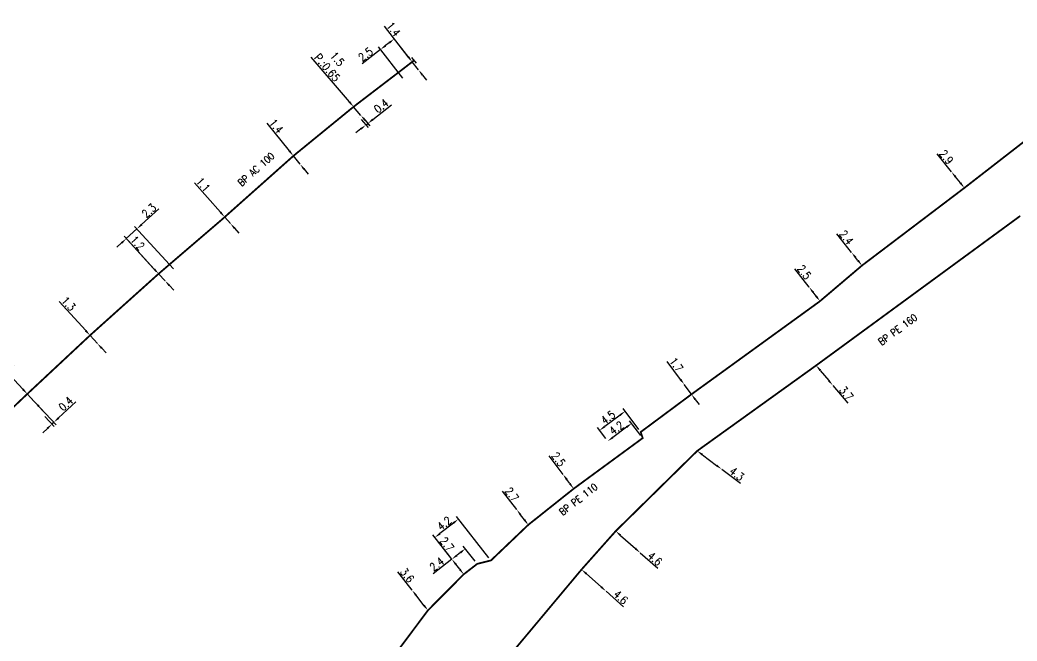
# Model space of a CAD drawing. Header units: millimetres. Extents: x 184998 to 186003, y 126995 to 128002.
# Drawn here: x 185607.6 to 185747.8, y 127792.5 to 127879.9 of the extents above; entities that cross this region are included whole.
import ezdxf
from ezdxf.enums import TextEntityAlignment as Align

# ---------------------------------------------------------------- set-up
doc = ezdxf.new("R2010")
doc.units = ezdxf.units.MM
doc.header["$PDMODE"] = 34
doc.linetypes.add('L_25_AP', pattern=[2000, 1000, 1000])
doc.linetypes.add('L_25_PE', pattern=[2000, 1000, 1000])
doc.layers.get('0').update_dxf_attribs({"linetype": 'CONTINUOUS'})
doc.layers.get('DEFPOINTS').update_dxf_attribs({"linetype": 'CONTINUOUS'})
doc.layers.add('L_150', color=1, linetype='CONTINUOUS')
doc.layers.add('L_340', color=7, linetype='CONTINUOUS')
doc.styles.get("Standard").update_dxf_attribs({"font": 'romans.shx', "width": 0.85})
doc.dimstyles.get("Standard").update_dxf_attribs({"dimtxt": 1.5, "dimasz": 1.2, "dimexe": 0.625, "dimexo": 0.625, "dimgap": 0.25, "dimtad": 1, "dimdec": 1, "dimzin": 0, "dimdsep": 46, "dimtxsty": 'Standard', "dimcen": -0.5, "dimadec": 0, "dimazin": 0, "dimtfac": 1, "dimtdec": 1, "dimtmove": 0, "dimatfit": 3, "dimfxl": 0, "dimtolj": 1, "dimtzin": 0, "dimarcsym": 0})

# ---------------------------------------------------------------- blocks, each defined once
blk = doc.blocks.new('*D411')
at = {"layer": 'DEFPOINTS', "color": 0, "linetype": 'Continuous', "transparency": 16777216}
for p in [(185738.55, 127858.54), (185738.55, 127858.54), (185740.37, 127856.28)]:
    blk.add_point(p, dxfattribs=at)
at = {"layer": 'L_150', "color": 0, "linetype": 'Continuous', "lineweight": -2, "transparency": 16777216}
for p, q in [((185738.55, 127858.54), (185736.53, 127861.06)), ((185739.8, 127856.98), (185739.12, 127857.84))]:
    blk.add_line(p, q, dxfattribs=at)
at = {"layer": 'L_150', "color": 0, "linetype": 'Continuous', "transparency": 16777216}
for points in [[(185739.23, 127857.93), (185739, 127857.74), (185738.55, 127858.54)], [(185739.92, 127857.07), (185739.69, 127856.88), (185740.37, 127856.28)]]:
    blk.add_solid(points, dxfattribs=at)
at = {"layer": 'L_150', "color": 0, "linetype": 'Continuous', "transparency": 16777216, "insert": (185737.84, 127860.62), "char_height": 1.125, "attachment_point": 5, "rotation": 308.7523}
blk.add_mtext('\\A1;2.9', dxfattribs=at)
blk = doc.blocks.new('*D413')
at = {"layer": 'DEFPOINTS', "color": 0, "linetype": 'Continuous', "transparency": 16777216}
for p in [(185724.51, 127847.2), (185724.51, 127847.2), (185725.97, 127845.36)]:
    blk.add_point(p, dxfattribs=at)
at = {"layer": 'L_150', "color": 0, "linetype": 'Continuous', "lineweight": -2, "transparency": 16777216}
for p, q in [((185724.51, 127847.2), (185722.44, 127849.8)), ((185725.41, 127846.07), (185725.07, 127846.5))]:
    blk.add_line(p, q, dxfattribs=at)
at = {"layer": 'L_150', "color": 0, "linetype": 'Continuous', "transparency": 16777216}
for points in [[(185725.18, 127846.59), (185724.95, 127846.4), (185724.51, 127847.2)], [(185725.53, 127846.16), (185725.29, 127845.97), (185725.97, 127845.36)]]:
    blk.add_solid(points, dxfattribs=at)
at = {"layer": 'L_150', "color": 0, "linetype": 'Continuous', "transparency": 16777216, "insert": (185723.78, 127849.32), "char_height": 1.125, "attachment_point": 5, "rotation": 308.4833}
blk.add_mtext('\\A1;2.4', dxfattribs=at)
blk = doc.blocks.new('*D414')
at = {"layer": 'DEFPOINTS', "color": 0, "linetype": 'Continuous', "transparency": 16777216}
for p in [(185718.54, 127842.33), (185718.54, 127842.33), (185720.07, 127840.35)]:
    blk.add_point(p, dxfattribs=at)
at = {"layer": 'L_150', "color": 0, "linetype": 'Continuous', "lineweight": -2, "transparency": 16777216}
for p, q in [((185718.54, 127842.33), (185716.53, 127844.92)), ((185719.52, 127841.07), (185719.09, 127841.62))]:
    blk.add_line(p, q, dxfattribs=at)
at = {"layer": 'L_150', "color": 0, "linetype": 'Continuous', "transparency": 16777216}
for points in [[(185719.21, 127841.71), (185718.97, 127841.53), (185718.54, 127842.33)], [(185719.64, 127841.16), (185719.4, 127840.97), (185720.07, 127840.35)]]:
    blk.add_solid(points, dxfattribs=at)
at = {"layer": 'L_150', "color": 0, "linetype": 'Continuous', "transparency": 16777216, "insert": (185717.85, 127844.44), "char_height": 1.125, "attachment_point": 5, "rotation": 307.8492}
blk.add_mtext('\\A1;2.5', dxfattribs=at)
blk = doc.blocks.new('*D415')
at = {"layer": 'DEFPOINTS', "color": 0, "linetype": 'Continuous', "transparency": 16777216}
for p in [(185719.53, 127831.31), (185721.86, 127828.51), (185721.86, 127828.51)]:
    blk.add_point(p, dxfattribs=at)
at = {"layer": 'L_150', "color": 0, "linetype": 'Continuous', "lineweight": -2, "transparency": 16777216}
for p, q in [((185720.1, 127830.62), (185721.29, 127829.2)), ((185721.5, 127828.21), (185721.5, 127828.21)), ((185721.86, 127828.51), (185723.96, 127825.99))]:
    blk.add_line(p, q, dxfattribs=at)
at = {"layer": 'L_150', "color": 0, "linetype": 'Continuous', "transparency": 16777216}
for points in [[(185720.22, 127830.72), (185719.99, 127830.52), (185719.53, 127831.31)], [(185721.4, 127829.29), (185721.17, 127829.1), (185721.86, 127828.51)]]:
    blk.add_solid(points, dxfattribs=at)
at = {"layer": 'L_150', "color": 0, "linetype": 'Continuous', "transparency": 16777216, "insert": (185723.78, 127827.38), "char_height": 1.125, "attachment_point": 5, "rotation": 309.792}
blk.add_mtext('\\A1;3.7', dxfattribs=at)
blk = doc.blocks.new('*D416')
at = {"layer": 'DEFPOINTS', "color": 0, "linetype": 'Continuous', "transparency": 16777216}
for p in [(185700.99, 127828.62), (185700.99, 127828.62), (185702, 127827.25)]:
    blk.add_point(p, dxfattribs=at)
at = {"layer": 'L_150', "color": 0, "linetype": 'Continuous', "lineweight": -2, "transparency": 16777216}
for p, q in [((185700.46, 127829.35), (185698.6, 127831.88)), ((185702, 127827.25), (185700.99, 127828.62)), ((185702.53, 127826.53), (185703.07, 127825.8))]:
    blk.add_line(p, q, dxfattribs=at)
at = {"layer": 'L_150', "color": 0, "linetype": 'Continuous', "transparency": 16777216}
for points in [[(185700.58, 127829.44), (185700.34, 127829.26), (185700.99, 127828.62)], [(185702.65, 127826.62), (185702.41, 127826.44), (185702, 127827.25)]]:
    blk.add_solid(points, dxfattribs=at)
at = {"layer": 'L_150', "color": 0, "linetype": 'Continuous', "transparency": 16777216, "insert": (185699.87, 127831.42), "char_height": 1.125, "attachment_point": 5, "rotation": 306.2988}
blk.add_mtext('\\A1;1.7', dxfattribs=at)
blk = doc.blocks.new('*D417')
at = {"layer": 'DEFPOINTS', "color": 0, "linetype": 'Continuous', "transparency": 16777216}
for p in [(185702.81, 127819.29), (185706.25, 127816.71), (185706.25, 127816.71)]:
    blk.add_point(p, dxfattribs=at)
at = {"layer": 'L_150', "color": 0, "linetype": 'Continuous', "lineweight": -2, "transparency": 16777216}
for p, q in [((185703.53, 127818.75), (185705.53, 127817.25)), ((185706.25, 127816.71), (185708.88, 127814.75))]:
    blk.add_line(p, q, dxfattribs=at)
at = {"layer": 'L_150', "color": 0, "linetype": 'Continuous', "transparency": 16777216}
for points in [[(185703.62, 127818.87), (185703.44, 127818.63), (185702.81, 127819.29)], [(185705.62, 127817.37), (185705.44, 127817.13), (185706.25, 127816.71)]]:
    blk.add_solid(points, dxfattribs=at)
at = {"layer": 'L_150', "color": 0, "linetype": 'Continuous', "transparency": 16777216, "insert": (185708.37, 127816.06), "char_height": 1.125, "attachment_point": 5, "rotation": 323.1507}
blk.add_mtext('\\A1;4.3', dxfattribs=at)
blk = doc.blocks.new('*D418')
at = {"layer": 'DEFPOINTS', "color": 0, "linetype": 'Continuous', "transparency": 16777216}
for p in [(185691.35, 127808.01), (185694.8, 127804.96), (185694.8, 127804.96)]:
    blk.add_point(p, dxfattribs=at)
at = {"layer": 'L_150', "color": 0, "linetype": 'Continuous', "lineweight": -2, "transparency": 16777216}
for p, q in [((185692.03, 127807.41), (185694.12, 127805.55)), ((185694.8, 127804.96), (185697.25, 127802.78))]:
    blk.add_line(p, q, dxfattribs=at)
at = {"layer": 'L_150', "color": 0, "linetype": 'Continuous', "transparency": 16777216}
for points in [[(185692.13, 127807.52), (185691.93, 127807.3), (185691.35, 127808.01)], [(185694.22, 127805.67), (185694.02, 127805.44), (185694.8, 127804.96)]]:
    blk.add_solid(points, dxfattribs=at)
at = {"layer": 'L_150', "color": 0, "linetype": 'Continuous', "transparency": 16777216, "insert": (185696.86, 127804.13), "char_height": 1.125, "attachment_point": 5, "rotation": 318.4934}
blk.add_mtext('\\A1;4.6', dxfattribs=at)
blk = doc.blocks.new('*D419')
at = {"layer": 'DEFPOINTS', "color": 0, "linetype": 'Continuous', "transparency": 16777216}
for p in [(185686.55, 127802.61), (185689.99, 127799.55), (185689.99, 127799.55)]:
    blk.add_point(p, dxfattribs=at)
at = {"layer": 'L_150', "color": 0, "linetype": 'Continuous', "lineweight": -2, "transparency": 16777216}
for p, q in [((185687.23, 127802.01), (185689.32, 127800.15)), ((185689.99, 127799.55), (185692.44, 127797.37))]:
    blk.add_line(p, q, dxfattribs=at)
at = {"layer": 'L_150', "color": 0, "linetype": 'Continuous', "transparency": 16777216}
for points in [[(185687.33, 127802.12), (185687.13, 127801.9), (185686.55, 127802.61)], [(185689.42, 127800.26), (185689.22, 127800.04), (185689.99, 127799.55)]]:
    blk.add_solid(points, dxfattribs=at)
at = {"layer": 'L_150', "color": 0, "linetype": 'Continuous', "transparency": 16777216, "insert": (185692.05, 127798.72), "char_height": 1.125, "attachment_point": 5, "rotation": 318.3721}
blk.add_mtext('\\A1;4.6', dxfattribs=at)
blk = doc.blocks.new('*D420')
at = {"layer": 'DEFPOINTS', "color": 0, "linetype": 'Continuous', "transparency": 16777216}
for p in [(185683.95, 127815.98), (185685.44, 127813.97), (185685.44, 127813.97)]:
    blk.add_point(p, dxfattribs=at)
at = {"layer": 'L_150', "color": 0, "linetype": 'Continuous', "lineweight": -2, "transparency": 16777216}
for p, q in [((185683.95, 127815.98), (185681.99, 127818.6)), ((185684.9, 127814.69), (185684.49, 127815.25))]:
    blk.add_line(p, q, dxfattribs=at)
at = {"layer": 'L_150', "color": 0, "linetype": 'Continuous', "transparency": 16777216}
for points in [[(185684.61, 127815.34), (185684.37, 127815.16), (185683.95, 127815.98)], [(185685.02, 127814.78), (185684.78, 127814.6), (185685.44, 127813.97)]]:
    blk.add_solid(points, dxfattribs=at)
at = {"layer": 'L_150', "color": 0, "linetype": 'Continuous', "transparency": 16777216, "insert": (185683.3, 127818.1), "char_height": 1.125, "attachment_point": 5, "rotation": 306.7369}
blk.add_mtext('\\A1;2.5', dxfattribs=at)
blk = doc.blocks.new('*D421')
at = {"layer": 'DEFPOINTS', "color": 0, "linetype": 'Continuous', "transparency": 16777216}
for p in [(185677.43, 127811.04), (185677.43, 127811.04), (185679.06, 127808.89)]:
    blk.add_point(p, dxfattribs=at)
at = {"layer": 'L_150', "color": 0, "linetype": 'Continuous', "lineweight": -2, "transparency": 16777216}
for p, q in [((185677.43, 127811.04), (185675.44, 127813.65)), ((185678.51, 127809.61), (185677.97, 127810.32))]:
    blk.add_line(p, q, dxfattribs=at)
at = {"layer": 'L_150', "color": 0, "linetype": 'Continuous', "transparency": 16777216}
for points in [[(185678.09, 127810.41), (185677.85, 127810.23), (185677.43, 127811.04)], [(185678.63, 127809.7), (185678.39, 127809.51), (185679.06, 127808.89)]]:
    blk.add_solid(points, dxfattribs=at)
at = {"layer": 'L_150', "color": 0, "linetype": 'Continuous', "transparency": 16777216, "insert": (185676.76, 127813.16), "char_height": 1.125, "attachment_point": 5, "rotation": 307.1855}
blk.add_mtext('\\A1;2.7', dxfattribs=at)
blk = doc.blocks.new('*D422')
at = {"layer": 'DEFPOINTS', "color": 0, "linetype": 'Continuous', "transparency": 16777216}
for p in [(185690.22, 127820.66), (185690.22, 127820.66), (185695.14, 127821.09)]:
    blk.add_point(p, dxfattribs=at)
at = {"layer": 'L_150', "color": 0, "linetype": 'Continuous', "lineweight": -2, "transparency": 16777216}
for p, q in [((185694.86, 127821.46), (185693.31, 127823.54)), ((185692.87, 127822.63), (185690.94, 127821.19))]:
    blk.add_line(p, q, dxfattribs=at)
at = {"layer": 'L_150', "color": 0, "linetype": 'Continuous', "transparency": 16777216}
for points in [[(185692.78, 127822.75), (185692.96, 127822.51), (185693.59, 127823.17)], [(185690.85, 127821.31), (185691.03, 127821.07), (185690.22, 127820.66)]]:
    blk.add_solid(points, dxfattribs=at)
at = {"layer": 'L_150', "color": 0, "linetype": 'Continuous', "transparency": 16777216, "insert": (185691.46, 127822.51), "char_height": 1.125, "attachment_point": 5, "rotation": 36.6788}
blk.add_mtext('\\A1;4.2', dxfattribs=at)
blk = doc.blocks.new('*D423')
at = {"layer": 'DEFPOINTS', "color": 0, "linetype": 'Continuous', "transparency": 16777216}
for p in [(185689.08, 127822.18), (185690.22, 127820.66), (185694.87, 127821.95)]:
    blk.add_point(p, dxfattribs=at)
at = {"layer": 'L_150', "color": 0, "linetype": 'Continuous', "lineweight": -2, "transparency": 16777216}
for p, q in [((185694.59, 127822.32), (185692.41, 127825.25)), ((185691.97, 127824.33), (185689.81, 127822.72)), ((185689.94, 127821.03), (185688.8, 127822.56))]:
    blk.add_line(p, q, dxfattribs=at)
at = {"layer": 'L_150', "color": 0, "linetype": 'Continuous', "transparency": 16777216}
for points in [[(185691.88, 127824.45), (185692.06, 127824.21), (185692.69, 127824.87)], [(185689.72, 127822.84), (185689.9, 127822.6), (185689.08, 127822.18)]]:
    blk.add_solid(points, dxfattribs=at)
at = {"layer": 'L_150', "color": 0, "linetype": 'Continuous', "transparency": 16777216, "insert": (185690.27, 127824), "char_height": 1.125, "attachment_point": 5, "rotation": 36.6788}
blk.add_mtext('\\A1;4.5', dxfattribs=at)
blk = doc.blocks.new('*D424')
at = {"layer": 'DEFPOINTS', "color": 0, "linetype": 'Continuous', "transparency": 16777216}
for p in [(185668.32, 127804.05), (185668.32, 127804.05), (185669.98, 127801.93)]:
    blk.add_point(p, dxfattribs=at)
at = {"layer": 'L_150', "color": 0, "linetype": 'Continuous', "lineweight": -2, "transparency": 16777216}
for p, q in [((185668.32, 127804.05), (185666.3, 127806.64)), ((185667.95, 127803.77), (185667.95, 127803.77)), ((185669.43, 127802.64), (185668.87, 127803.35)), ((185669.61, 127801.64), (185669.61, 127801.64))]:
    blk.add_line(p, q, dxfattribs=at)
at = {"layer": 'L_150', "color": 0, "linetype": 'Continuous', "transparency": 16777216}
for points in [[(185668.99, 127803.44), (185668.76, 127803.25), (185668.32, 127804.05)], [(185669.55, 127802.73), (185669.31, 127802.54), (185669.98, 127801.93)]]:
    blk.add_solid(points, dxfattribs=at)
at = {"layer": 'L_150', "color": 0, "linetype": 'Continuous', "transparency": 16777216, "insert": (185667.62, 127806.16), "char_height": 1.125, "attachment_point": 5, "rotation": 308.0103}
blk.add_mtext('\\A1;2.7', dxfattribs=at)
blk = doc.blocks.new('*D425')
at = {"layer": 'DEFPOINTS', "color": 0, "linetype": 'Continuous', "transparency": 16777216}
for p in [(185668.33, 127804.06), (185668.33, 127804.06), (185671.88, 127803.4)]:
    blk.add_point(p, dxfattribs=at)
at = {"layer": 'L_150', "color": 0, "linetype": 'Continuous', "lineweight": -2, "transparency": 16777216}
for p, q in [((185671.59, 127803.77), (185669.93, 127805.9)), ((185668.33, 127804.06), (185665.7, 127802.02)), ((185669.51, 127804.98), (185669.04, 127804.61))]:
    blk.add_line(p, q, dxfattribs=at)
at = {"layer": 'L_150', "color": 0, "linetype": 'Continuous', "transparency": 16777216}
for points in [[(185669.42, 127805.1), (185669.6, 127804.86), (185670.22, 127805.53)], [(185668.94, 127804.73), (185669.13, 127804.49), (185668.33, 127804.06)]]:
    blk.add_solid(points, dxfattribs=at)
at = {"layer": 'L_150', "color": 0, "linetype": 'Continuous', "transparency": 16777216, "insert": (185666.2, 127803.36), "char_height": 1.125, "attachment_point": 5, "rotation": 37.8327}
blk.add_mtext('\\A1;2.4', dxfattribs=at)
blk = doc.blocks.new('*D426')
at = {"layer": 'DEFPOINTS', "color": 0, "linetype": 'Continuous', "transparency": 16777216}
for p in [(185665.93, 127807.11), (185668.33, 127804.06), (185673.81, 127803.88)]:
    blk.add_point(p, dxfattribs=at)
at = {"layer": 'L_150', "color": 0, "linetype": 'Continuous', "lineweight": -2, "transparency": 16777216}
for p, q in [((185673.52, 127804.25), (185668.95, 127810.07)), ((185668.53, 127809.14), (185666.64, 127807.66)), ((185668.04, 127804.43), (185665.65, 127807.48))]:
    blk.add_line(p, q, dxfattribs=at)
at = {"layer": 'L_150', "color": 0, "linetype": 'Continuous', "transparency": 16777216}
for points in [[(185668.44, 127809.26), (185668.62, 127809.03), (185669.24, 127809.7)], [(185666.55, 127807.78), (185666.74, 127807.54), (185665.93, 127807.11)]]:
    blk.add_solid(points, dxfattribs=at)
at = {"layer": 'L_150', "color": 0, "linetype": 'Continuous', "transparency": 16777216, "insert": (185667.25, 127809.1), "char_height": 1.125, "attachment_point": 5, "rotation": 38.1235}
blk.add_mtext('\\A1;4.2', dxfattribs=at)
blk = doc.blocks.new('*D427')
at = {"layer": 'DEFPOINTS', "color": 0, "linetype": 'Continuous', "transparency": 16777216}
for p in [(185662.73, 127799.69), (185662.73, 127799.69), (185664.95, 127796.86)]:
    blk.add_point(p, dxfattribs=at)
at = {"layer": 'L_150', "color": 0, "linetype": 'Continuous', "lineweight": -2, "transparency": 16777216}
for p, q in [((185662.73, 127799.69), (185660.71, 127802.27)), ((185664.4, 127797.56), (185663.29, 127798.98))]:
    blk.add_line(p, q, dxfattribs=at)
at = {"layer": 'L_150', "color": 0, "linetype": 'Continuous', "transparency": 16777216}
for points in [[(185663.41, 127799.07), (185663.17, 127798.89), (185662.73, 127799.69)], [(185664.52, 127797.66), (185664.28, 127797.47), (185664.95, 127796.86)]]:
    blk.add_solid(points, dxfattribs=at)
at = {"layer": 'L_150', "color": 0, "linetype": 'Continuous', "transparency": 16777216, "insert": (185662.03, 127801.79), "char_height": 1.125, "attachment_point": 5, "rotation": 308.121}
blk.add_mtext('\\A1;3.6', dxfattribs=at)
blk = doc.blocks.new('*D847')
at = {"layer": 'DEFPOINTS', "color": 0, "linetype": 'Continuous', "ltscale": 0.5, "transparency": 16777216}
for p in [(185608.63, 127827.3), (185610.78, 127824.49), (185612.11, 127823.07)]:
    blk.add_point(p, dxfattribs=at)
at = {"layer": 'L_150', "color": 0, "linetype": 'Continuous', "lineweight": -2, "ltscale": 0.5, "transparency": 16777216}
for p, q in [((185608.95, 127826.96), (185612.69, 127822.96)), ((185613.02, 127823.92), (185615.45, 127826.19)), ((185611.1, 127824.14), (185612.43, 127822.73)), ((185611.46, 127822.45), (185610.8, 127821.84)), ((185612.11, 127823.07), (185612.37, 127823.31))]:
    blk.add_line(p, q, dxfattribs=at)
at = {"layer": 'L_150', "color": 0, "linetype": 'Continuous', "ltscale": 0.5, "transparency": 16777216}
for points in [[(185612.92, 127824.03), (185613.13, 127823.81), (185612.37, 127823.31)], [(185611.35, 127822.56), (185611.56, 127822.34), (185612.11, 127823.07)]]:
    blk.add_solid(points, dxfattribs=at)
at = {"layer": 'L_150', "color": 0, "linetype": 'Continuous', "ltscale": 0.5, "transparency": 16777216, "insert": (185614.05, 127825.91), "char_height": 1.125, "attachment_point": 5, "rotation": 43.1328}
blk.add_mtext('\\A1;0.4', dxfattribs=at)
blk = doc.blocks.new('*D848')
at = {"layer": 'DEFPOINTS', "color": 0, "linetype": 'Continuous', "ltscale": 0.5, "transparency": 16777216}
for p in [(185608.63, 127827.3), (185609.65, 127826.21), (185609.65, 127826.21)]:
    blk.add_point(p, dxfattribs=at)
at = {"layer": 'L_150', "color": 0, "linetype": 'Continuous', "lineweight": -2, "ltscale": 0.5, "transparency": 16777216}
for p, q in [((185608.01, 127827.96), (185604.45, 127831.76)), ((185609.65, 127826.21), (185608.63, 127827.3)), ((185610.26, 127825.55), (185610.88, 127824.9))]:
    blk.add_line(p, q, dxfattribs=at)
at = {"layer": 'L_150', "color": 0, "linetype": 'Continuous', "ltscale": 0.5, "transparency": 16777216}
for points in [[(185608.12, 127828.06), (185607.9, 127827.85), (185608.63, 127827.3)], [(185610.37, 127825.66), (185610.15, 127825.45), (185609.65, 127826.21)]]:
    blk.add_solid(points, dxfattribs=at)
at = {"layer": 'L_150', "color": 0, "linetype": 'Continuous', "ltscale": 0.5, "transparency": 16777216, "insert": (185605.76, 127831.45), "char_height": 1.125, "attachment_point": 5, "rotation": 313.1328}
blk.add_mtext('\\A1;1.5', dxfattribs=at)
blk = doc.blocks.new('*D849')
at = {"layer": 'DEFPOINTS', "color": 0, "linetype": 'Continuous', "ltscale": 0.5, "transparency": 16777216}
for p in [(185617.45, 127835.54), (185618.49, 127834.39), (185618.49, 127834.39)]:
    blk.add_point(p, dxfattribs=at)
at = {"layer": 'L_150', "color": 0, "linetype": 'Continuous', "lineweight": -2, "ltscale": 0.5, "transparency": 16777216}
for p, q in [((185616.84, 127836.21), (185613.11, 127840.31)), ((185618.49, 127834.39), (185617.45, 127835.54)), ((185619.1, 127833.73), (185619.7, 127833.06))]:
    blk.add_line(p, q, dxfattribs=at)
at = {"layer": 'L_150', "color": 0, "linetype": 'Continuous', "ltscale": 0.5, "transparency": 16777216}
for points in [[(185616.95, 127836.31), (185616.73, 127836.1), (185617.45, 127835.54)], [(185619.21, 127833.83), (185618.99, 127833.63), (185618.49, 127834.39)]]:
    blk.add_solid(points, dxfattribs=at)
at = {"layer": 'L_150', "color": 0, "linetype": 'Continuous', "ltscale": 0.5, "transparency": 16777216, "insert": (185614.42, 127839.99), "char_height": 1.125, "attachment_point": 5, "rotation": 312.2806}
blk.add_mtext('\\A1;1.3', dxfattribs=at)
blk = doc.blocks.new('*D850')
at = {"layer": 'DEFPOINTS', "color": 0, "linetype": 'Continuous', "ltscale": 0.5, "transparency": 16777216}
for p in [(185624.04, 127850.51), (185629.52, 127844.53), (185627.09, 127844.2)]:
    blk.add_point(p, dxfattribs=at)
at = {"layer": 'L_150', "color": 0, "linetype": 'Continuous', "lineweight": -2, "ltscale": 0.5, "transparency": 16777216}
for p, q in [((185624.7, 127851.12), (185627.12, 127853.33)), ((185622.55, 127849.15), (185624.04, 127850.51)), ((185629.2, 127844.88), (185623.72, 127850.86)), ((185626.77, 127844.54), (185622.24, 127849.49)), ((185621.89, 127848.54), (185621.23, 127847.93))]:
    blk.add_line(p, q, dxfattribs=at)
at = {"layer": 'L_150', "color": 0, "linetype": 'Continuous', "ltscale": 0.5, "transparency": 16777216}
for points in [[(185624.6, 127851.23), (185624.81, 127851.01), (185624.04, 127850.51)], [(185621.79, 127848.65), (185621.99, 127848.43), (185622.55, 127849.15)]]:
    blk.add_solid(points, dxfattribs=at)
at = {"layer": 'L_150', "color": 0, "linetype": 'Continuous', "ltscale": 0.5, "transparency": 16777216, "insert": (185625.74, 127853.08), "char_height": 1.125, "attachment_point": 5, "rotation": 42.514}
blk.add_mtext('\\A1;2.3', dxfattribs=at)
blk = doc.blocks.new('*D851')
at = {"layer": 'DEFPOINTS', "color": 0, "linetype": 'Continuous', "ltscale": 0.5, "transparency": 16777216}
for p in [(185627.09, 127844.2), (185628, 127843.21), (185628, 127843.21)]:
    blk.add_point(p, dxfattribs=at)
at = {"layer": 'L_150', "color": 0, "linetype": 'Continuous', "lineweight": -2, "ltscale": 0.5, "transparency": 16777216}
for p, q in [((185626.48, 127844.86), (185622.82, 127848.86)), ((185628, 127843.21), (185627.09, 127844.2)), ((185628.61, 127842.54), (185629.22, 127841.88))]:
    blk.add_line(p, q, dxfattribs=at)
at = {"layer": 'L_150', "color": 0, "linetype": 'Continuous', "ltscale": 0.5, "transparency": 16777216}
for points in [[(185626.59, 127844.96), (185626.37, 127844.76), (185627.09, 127844.2)], [(185628.72, 127842.64), (185628.5, 127842.44), (185628, 127843.21)]]:
    blk.add_solid(points, dxfattribs=at)
at = {"layer": 'L_150', "color": 0, "linetype": 'Continuous', "ltscale": 0.5, "transparency": 16777216, "insert": (185624.13, 127848.54), "char_height": 1.125, "attachment_point": 5, "rotation": 312.514}
blk.add_mtext('\\A1;1.2', dxfattribs=at)
blk = doc.blocks.new('*D852')
at = {"layer": 'DEFPOINTS', "color": 0, "linetype": 'Continuous', "ltscale": 0.5, "transparency": 16777216}
for p in [(185636.38, 127852.18), (185637.18, 127851.28), (185637.18, 127851.28)]:
    blk.add_point(p, dxfattribs=at)
at = {"layer": 'L_150', "color": 0, "linetype": 'Continuous', "lineweight": -2, "ltscale": 0.5, "transparency": 16777216}
for p, q in [((185635.79, 127852.86), (185632.15, 127856.98)), ((185637.18, 127851.28), (185636.38, 127852.18)), ((185637.77, 127850.6), (185638.37, 127849.93))]:
    blk.add_line(p, q, dxfattribs=at)
at = {"layer": 'L_150', "color": 0, "linetype": 'Continuous', "ltscale": 0.5, "transparency": 16777216}
for points in [[(185635.9, 127852.96), (185635.67, 127852.76), (185636.38, 127852.18)], [(185637.88, 127850.7), (185637.66, 127850.51), (185637.18, 127851.28)]]:
    blk.add_solid(points, dxfattribs=at)
at = {"layer": 'L_150', "color": 0, "linetype": 'Continuous', "ltscale": 0.5, "transparency": 16777216, "insert": (185633.36, 127856.74), "char_height": 1.125, "attachment_point": 5, "rotation": 311.3934}
blk.add_mtext('\\A1;1.1', dxfattribs=at)
blk = doc.blocks.new('*D853')
at = {"layer": 'DEFPOINTS', "color": 0, "linetype": 'Continuous', "ltscale": 0.5, "transparency": 16777216}
for p in [(185646.04, 127860.78), (185646.99, 127859.6), (185646.99, 127859.6)]:
    blk.add_point(p, dxfattribs=at)
at = {"layer": 'L_150', "color": 0, "linetype": 'Continuous', "lineweight": -2, "ltscale": 0.5, "transparency": 16777216}
for p, q in [((185645.48, 127861.48), (185642.33, 127865.4)), ((185646.99, 127859.6), (185646.04, 127860.78)), ((185647.55, 127858.9), (185648.11, 127858.2))]:
    blk.add_line(p, q, dxfattribs=at)
at = {"layer": 'L_150', "color": 0, "linetype": 'Continuous', "ltscale": 0.5, "transparency": 16777216}
for points in [[(185645.59, 127861.57), (185645.36, 127861.38), (185646.04, 127860.78)], [(185647.67, 127859), (185647.43, 127858.81), (185646.99, 127859.6)]]:
    blk.add_solid(points, dxfattribs=at)
at = {"layer": 'L_150', "color": 0, "linetype": 'Continuous', "ltscale": 0.5, "transparency": 16777216, "insert": (185643.63, 127864.98), "char_height": 1.125, "attachment_point": 5, "rotation": 308.8065}
blk.add_mtext('\\A1;1.4', dxfattribs=at)
blk = doc.blocks.new('*D854')
at = {"layer": 'DEFPOINTS', "color": 0, "linetype": 'Continuous', "ltscale": 0.5, "transparency": 16777216}
for p in [(185655.26, 127866.26), (185655.53, 127866.47), (185656.22, 127865.12)]:
    blk.add_point(p, dxfattribs=at)
at = {"layer": 'L_150', "color": 0, "linetype": 'Continuous', "lineweight": -2, "ltscale": 0.5, "transparency": 16777216}
for p, q in [((185657.2, 127865.9), (185659.81, 127867.97)), ((185655.56, 127865.9), (185656.53, 127864.77)), ((185655.84, 127866.12), (185656.8, 127864.99)), ((185655.52, 127864.57), (185654.81, 127864.01)), ((185656.22, 127865.12), (185656.5, 127865.34))]:
    blk.add_line(p, q, dxfattribs=at)
at = {"layer": 'L_150', "color": 0, "linetype": 'Continuous', "ltscale": 0.5, "transparency": 16777216}
for points in [[(185657.11, 127866.02), (185657.3, 127865.78), (185656.5, 127865.34)], [(185655.42, 127864.68), (185655.61, 127864.45), (185656.22, 127865.12)]]:
    blk.add_solid(points, dxfattribs=at)
at = {"layer": 'L_150', "color": 0, "linetype": 'Continuous', "ltscale": 0.5, "transparency": 16777216, "insert": (185658.39, 127867.8), "char_height": 1.125, "attachment_point": 5, "rotation": 38.4192}
blk.add_mtext('\\A1;0.4', dxfattribs=at)
blk = doc.blocks.new('*D855')
at = {"layer": 'DEFPOINTS', "color": 0, "linetype": 'Continuous', "ltscale": 0.5, "transparency": 16777216}
for p in [(185654.5, 127867.69), (185655.53, 127866.47), (185655.53, 127866.47)]:
    blk.add_point(p, dxfattribs=at)
at = {"layer": 'L_150', "color": 0, "linetype": 'Continuous', "lineweight": -2, "ltscale": 0.5, "transparency": 16777216}
for p, q in [((185653.92, 127868.37), (185648.56, 127874.65)), ((185655.53, 127866.47), (185654.5, 127867.69)), ((185655.18, 127866.17), (185655.18, 127866.17)), ((185656.12, 127865.79), (185656.7, 127865.1))]:
    blk.add_line(p, q, dxfattribs=at)
at = {"layer": 'L_150', "color": 0, "linetype": 'Continuous', "ltscale": 0.5, "transparency": 16777216}
for points in [[(185654.03, 127868.47), (185653.8, 127868.27), (185654.5, 127867.69)], [(185656.23, 127865.89), (185656, 127865.69), (185655.53, 127866.47)]]:
    blk.add_solid(points, dxfattribs=at)
at = {"layer": 'L_150', "color": 0, "linetype": 'Continuous', "ltscale": 0.5, "transparency": 16777216, "insert": (185651.5, 127873.8), "char_height": 1.125, "attachment_point": 5, "rotation": 310.4419}
blk.add_mtext('\\A1;1.5\\PP.:0.65', dxfattribs=at)
blk = doc.blocks.new('*D856')
at = {"layer": 'DEFPOINTS', "color": 0, "linetype": 'Continuous', "transparency": 16777216}
for p in [(185658.3, 127875.75), (185662.74, 127874.01), (185661.7, 127871.36)]:
    blk.add_point(p, dxfattribs=at)
at = {"layer": 'L_340', "color": 0, "linetype": 'Continuous', "lineweight": -2, "transparency": 16777216}
for p, q in [((185662.46, 127874.38), (185659.94, 127877.62)), ((185658.3, 127875.75), (185655.71, 127873.74)), ((185661.41, 127871.73), (185658.01, 127876.12)), ((185659.52, 127876.7), (185659.01, 127876.3))]:
    blk.add_line(p, q, dxfattribs=at)
at = {"layer": 'L_340', "color": 0, "linetype": 'Continuous', "transparency": 16777216}
for points in [[(185659.43, 127876.81), (185659.61, 127876.58), (185660.23, 127877.25)], [(185658.92, 127876.42), (185659.1, 127876.18), (185658.3, 127875.75)]]:
    blk.add_solid(points, dxfattribs=at)
at = {"layer": 'L_340', "color": 0, "linetype": 'Continuous', "transparency": 16777216, "insert": (185656.19, 127875.06), "char_height": 1.125, "attachment_point": 5, "rotation": 37.817}
blk.add_mtext('\\A1;2.5', dxfattribs=at)
blk = doc.blocks.new('L_340_07')
at = {"color": 0, "linetype": 'Continuous', "const_width": 0.25, "flags": 128}
blk.add_lwpolyline([(0, 0), (0.35, 0)], dxfattribs=at)
at = {"color": 0, "linetype": 'Continuous', "flags": 128}
blk.add_lwpolyline([(0.35, -0.5), (0.35, 0.5)], dxfattribs=at)
at = {"color": 0, "linetype": 'Continuous', "width": 0.75, "flags": 3}
for tag, p in [('DEF_LEG', (0.72, -3.47)), ('DEF_COUP', (0.72, -5.97)), ('DEF_TYPE', (0.72, -8.47))]:
    blk.add_attdef(tag, text='', height=1.2, dxfattribs=at).set_placement(p, align=Align.MIDDLE)
blk = doc.blocks.new('*D1287')
at = {"layer": 'DEFPOINTS', "color": 0, "linetype": 'Continuous', "transparency": 16777216}
for p in [(185662.74, 127874.01), (185663.63, 127872.87), (185663.63, 127872.87)]:
    blk.add_point(p, dxfattribs=at)
at = {"layer": 'L_340', "color": 0, "linetype": 'Continuous', "lineweight": -2, "transparency": 16777216}
for p, q in [((185662.19, 127874.72), (185658.83, 127879.05)), ((185663.63, 127872.87), (185662.74, 127874.01)), ((185664.19, 127872.15), (185664.74, 127871.44))]:
    blk.add_line(p, q, dxfattribs=at)
at = {"layer": 'L_340', "color": 0, "linetype": 'Continuous', "transparency": 16777216}
for points in [[(185662.31, 127874.81), (185662.07, 127874.63), (185662.74, 127874.01)], [(185664.3, 127872.25), (185664.07, 127872.06), (185663.63, 127872.87)]]:
    blk.add_solid(points, dxfattribs=at)
at = {"layer": 'L_340', "color": 0, "linetype": 'Continuous', "transparency": 16777216, "insert": (185660.12, 127878.61), "char_height": 1.125, "attachment_point": 5, "rotation": 307.817}
blk.add_mtext('\\A1;1.4', dxfattribs=at)

msp = doc.modelspace()

# ---------------------------------------------------------------- linework, layer by layer
at = {"layer": 'L_150', "linetype": 'L_25_AP', "const_width": 0.25}
msp.add_lwpolyline([(185499.45, 127713.58), (185507.46, 127722.75), (185515.55, 127731.95), (185524.02, 127741.19), (185531.81, 127749.92), (185539.99, 127758.8), (185547.61, 127767.36), (185556.14, 127775.83), (185564.9, 127784.33), (185573.58, 127793.22), (185582.55, 127802.02), (185591.04, 127810.34), (185599.81, 127818.93), (185608.63, 127827.3), (185617.45, 127835.54), (185627.09, 127844.2), (185636.01, 127851.85), (185636.38, 127852.18), (185646.04, 127860.78), (185654.5, 127867.69), (185661.62, 127873.14), (185662.74, 127874.01)], dxfattribs=at)
at = {"layer": 'L_150', "linetype": 'L_25_PE', "ltscale": 0.5, "const_width": 0.25}
msp.add_lwpolyline([(185751.88, 127865.22), (185740.37, 127856.28), (185725.97, 127845.36), (185720.09, 127840.37, -0.019267), (185720.06, 127840.34), (185702, 127827.25), (185694.87, 127821.95), (185695.14, 127821.09), (185685.44, 127813.97), (185679.06, 127808.89), (185673.81, 127803.88), (185671.88, 127803.4), (185669.98, 127801.93), (185664.95, 127796.86), (185655.01, 127783.54)], format="xyb", dxfattribs=at)
at = {"layer": 'L_150', "linetype": 'L_25_PE', "const_width": 0.25}
msp.add_lwpolyline([(185748.22, 127852.34), (185719.53, 127831.31), (185702.81, 127819.29), (185691.35, 127808.01), (185686.55, 127802.61), (185676.54, 127790.64), (185667.87, 127780.68), (185661.28, 127773.79), (185656.93, 127768.03), (185653.98, 127761.6), (185648.14, 127745.61), (185643.98, 127734.44), (185639.77, 127723.25), (185639.39, 127722.22), (185639.85, 127717.07), (185639.78, 127714.55), (185651.66, 127706.47)], dxfattribs=at)

# ---------------------------------------------------------------- block references
at = {"layer": 'L_340', "rotation": 37.81695629155131}
msp.add_blockref('L_340_07', (185662.74, 127874.01), dxfattribs=at)

# ---------------------------------------------------------------- texts
at = {"layer": 'L_150', "linetype": 'Continuous', "width": 0.85}
msp.add_text('BP AC 100', height=1, rotation=41.6596, dxfattribs=at).set_placement((185640.8, 127858.9), align=Align.MIDDLE)
at = {"layer": 'L_150', "linetype": 'L_25_PE', "width": 0.85}
for s, rotation, p in [('BP PE 160', 36.2346, (185731, 127836.36)), ('BP PE 110', 37.7475, (185686.1, 127812.48))]:
    msp.add_text(s, height=1, rotation=rotation, dxfattribs=at).set_placement(p, align=Align.MIDDLE)

# ---------------------------------------------------------------- dimensions: what is measured, and where the dimension line sits
at = {"layer": 'L_150', "linetype": 'Continuous', "ltscale": 0.5}
for base, p1, p2, angle, text, picture, middle in [((185655.53, 127866.47), (185654.5, 127867.69), (185655.53, 127866.47), 130.4419, '1.5\\PP.:0.65', '*D855', (185650.22, 127872.71)), ((185646.99, 127859.6), (185646.04, 127860.78), (185646.99, 127859.6), 128.8065, '1.4', '*D853', (185643.04, 127864.51)), ((185637.18, 127851.28), (185636.38, 127852.18), (185637.18, 127851.28), 131.3934, '1.1', '*D852', (185632.8, 127856.24)), ((185624.04, 127850.51), (185627.09, 127844.2), (185629.52, 127844.53), 222.514, '2.3', '*D850', (185626.24, 127852.53)), ((185628, 127843.21), (185627.09, 127844.2), (185628, 127843.21), 132.514, '1.2', '*D851', (185623.58, 127848.03)), ((185618.49, 127834.39), (185617.45, 127835.54), (185618.49, 127834.39), 132.2806, '1.3', '*D849', (185613.86, 127839.48))]:
    dim = msp.add_linear_dim(base=base, p1=p1, p2=p2, angle=angle, text=text, dimstyle='Standard', override={"dimscale": 0.75}, dxfattribs=at)
    dim.commit()
    dim.dimension.update_dxf_attribs({"geometry": picture, "text_midpoint": middle, "dimtype": 160})
for base, p1, p2, angle, picture, middle in [((185656.22, 127865.12), (185655.53, 127866.47), (185655.26, 127866.26), 38.4192, '*D854', (185658.86, 127867.21)), ((185609.65, 127826.21), (185608.63, 127827.3), (185609.65, 127826.21), 133.1328, '*D848', (185605.21, 127830.94)), ((185612.11, 127823.07), (185608.63, 127827.3), (185610.78, 127824.49), 43.1328, '*D847', (185614.57, 127825.37))]:
    dim = msp.add_linear_dim(base=base, p1=p1, p2=p2, angle=angle, dimstyle='Standard', override={"dimscale": 0.75}, dxfattribs=at)
    dim.commit()
    dim.dimension.update_dxf_attribs({"geometry": picture, "text_midpoint": middle, "dimtype": 160})
at = {"layer": 'L_150', "linetype": 'Continuous'}
for base, p1, p2, angle, picture, middle in [((185738.55, 127858.54), (185740.37, 127856.28), (185738.55, 127858.54), 308.7523, '*D411', (185737.26, 127860.15)), ((185724.5065, 127847.2017), (185725.9689, 127845.3621), (185724.5065, 127847.2017), 308.4833, '*D413', (185723.1922, 127848.855)), ((185718.54, 127842.33), (185720.07, 127840.35), (185718.54, 127842.33), 307.8492, '*D414', (185717.26, 127843.98)), ((185700.99, 127828.62), (185702, 127827.25), (185700.99, 127828.62), 306.2988, '*D416', (185699.26, 127830.98)), ((185721.8643, 127828.5073), (185719.5283, 127831.3119), (185721.8643, 127828.5073), 129.792, '*D415', (185723.2014, 127826.9019)), ((185689.08, 127822.18), (185694.87, 127821.95), (185690.22, 127820.66), 36.6788, '*D423', (185690.72, 127823.4)), ((185690.22, 127820.66), (185695.14, 127821.09), (185690.22, 127820.66), 36.6788, '*D422', (185691.91, 127821.91)), ((185685.44, 127813.97), (185683.95, 127815.98), (185685.44, 127813.97), 126.7369, '*D420', (185682.7, 127817.65)), ((185706.25, 127816.71), (185702.81, 127819.29), (185706.25, 127816.71), 143.1507, '*D417', (185707.92, 127815.46)), ((185677.43, 127811.04), (185679.06, 127808.89), (185677.43, 127811.04), 307.1855, '*D421', (185676.16, 127812.7)), ((185665.93, 127807.11), (185673.81, 127803.88), (185668.33, 127804.06), 38.1235, '*D426', (185667.72, 127808.51)), ((185668.32, 127804.05), (185669.98, 127801.93), (185668.32, 127804.05), 308.0103, '*D424', (185667.03, 127805.7)), ((185694.8, 127804.96), (185691.35, 127808.01), (185694.8, 127804.96), 138.4934, '*D418', (185696.36, 127803.57)), ((185668.33, 127804.06), (185671.88, 127803.4), (185668.33, 127804.06), 37.8327, '*D425', (185666.66, 127802.76)), ((185662.73, 127799.69), (185664.95, 127796.86), (185662.73, 127799.69), 308.121, '*D427', (185661.44, 127801.33)), ((185689.99, 127799.55), (185686.55, 127802.61), (185689.99, 127799.55), 138.3721, '*D419', (185691.55, 127798.16))]:
    dim = msp.add_linear_dim(base=base, p1=p1, p2=p2, angle=angle, dimstyle='Standard', override={"dimscale": 0.75}, dxfattribs=at)
    dim.commit()
    dim.dimension.update_dxf_attribs({"geometry": picture, "text_midpoint": middle, "dimtype": 160})
at = {"layer": 'L_340', "linetype": 'Continuous'}
dim = msp.add_linear_dim(base=(185663.63, 127872.87), p1=(185662.74, 127874.01), p2=(185663.63, 127872.87), angle=127.817, text='1.4', dimstyle='Standard', override={"dimscale": 0.75}, dxfattribs=at)
dim.commit()
dim.dimension.update_dxf_attribs({"geometry": '*D1287', "text_midpoint": (185659.53, 127878.15), "dimtype": 160})
dim = msp.add_linear_dim(base=(185658.2964, 127875.7457), p1=(185662.7444, 127874.0107), p2=(185661.698, 127871.363), angle=37.817, dimstyle='Standard', override={"dimscale": 0.75}, dxfattribs=at)
dim.commit()
dim.dimension.update_dxf_attribs({"geometry": '*D856', "text_midpoint": (185656.6459, 127874.4646), "dimtype": 160})

doc.saveas('drawing.dxf')
